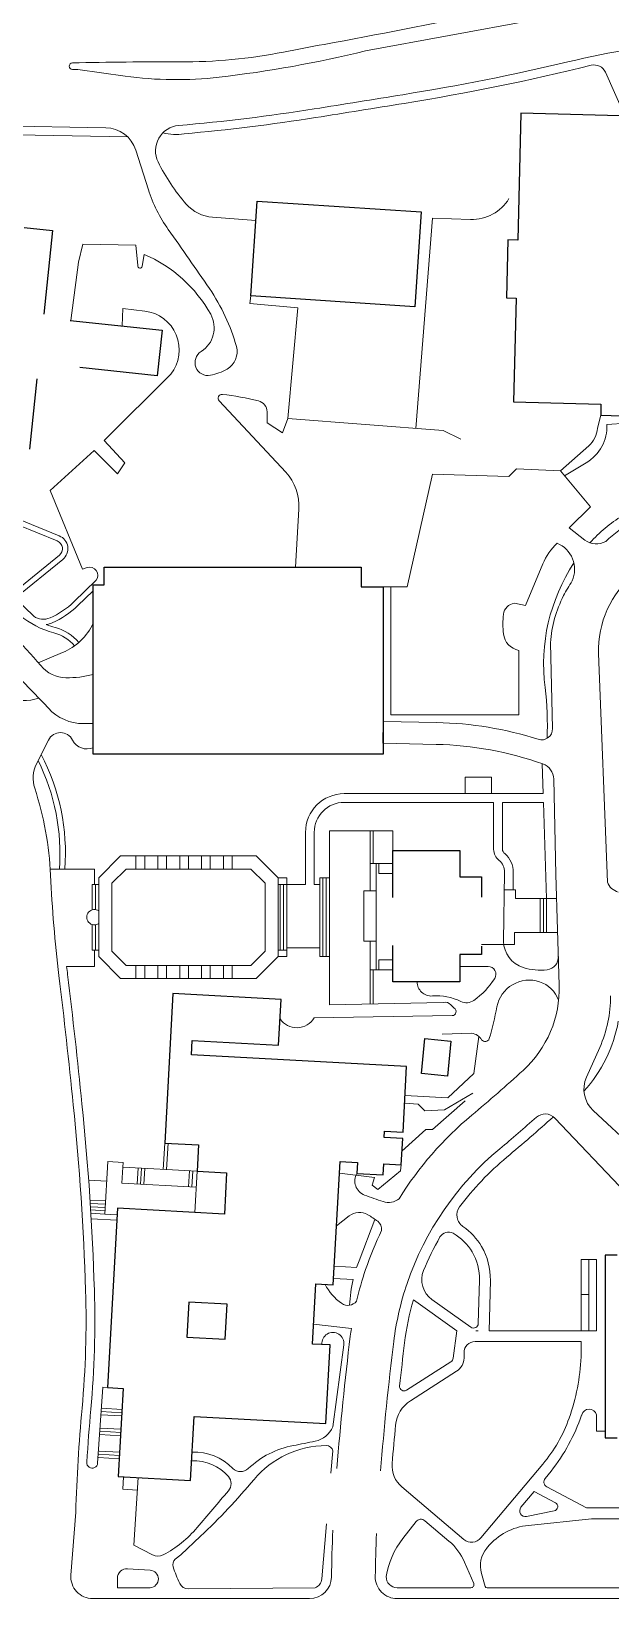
# Model space of a CAD drawing. Header units: feet. Extents: x 2817291 to 2825191, y 230718 to 237492.
# Drawn here: x 2820699 to 2821231, y 234668 to 236108 of the extents above; entities that cross this region are included whole.
import ezdxf

# ---------------------------------------------------------------- set-up
doc = ezdxf.new("R2010")
doc.units = ezdxf.units.FT
doc.layers.add('63', color=7, linetype='Continuous', lineweight=13)

msp = doc.modelspace()

# ---------------------------------------------------------------- linework, layer by layer
at = {"layer": '63'}
for p, q in [((2821005.818, 236089.862), (2821159.586, 236118.002)), ((2820736.474, 236072.776), (2820741.499, 236072.776)), ((2820741.499, 236072.776), (2820784.714, 236066.746)), ((2821244.047, 236030.105), (2821226.101, 236070.315)), ((2820766.986, 236019.344), (2820354.552, 236026.635)), ((2820787.101, 236010.947), (2820659.576, 236013.201)), ((2820806.205, 235962.399), (2820794.617, 235998.771)), ((2820865.116, 235937.099), (2820904.912, 235934.044)), ((2821051.967, 235743.073), (2821067.124, 235936.094)), ((2821067.124, 235936.094), (2821102.3, 235935.089)), ((2820742.043, 235895.702), (2820745.857, 235912.387)), ((2820745.857, 235912.387), (2820794.597, 235911.355)), ((2820794.597, 235911.355), (2820796.564, 235892.683)), ((2820735.094, 235842.236), (2820742.043, 235895.702)), ((2820800.529, 235892.019), (2820802.355, 235902.922)), ((2820900.291, 235864.738), (2820899.286, 235857.703)), ((2820782.163, 235837.281), (2820782.818, 235853.206)), ((2820782.818, 235853.206), (2820802.808, 235850.876)), ((2820899.286, 235857.703), (2820943.507, 235853.683)), ((2820943.507, 235853.683), (2820934.462, 235752.176)), ((2820826.718, 235792.863), (2820765.534, 235731.781)), ((2820932.452, 235702.93), (2820871.146, 235768.256)), ((2820915.367, 235758.206), (2820915.367, 235748.156)), ((2820915.367, 235748.156), (2820929.437, 235739.111)), ((2820929.437, 235739.111), (2820934.462, 235752.176)), ((2820934.462, 235752.176), (2821077.174, 235741.121)), ((2821218.882, 235743.131), (2821221.786, 235755.215)), ((2821227.556, 235746.563), (2821245.387, 235747.726)), ((2820765.534, 235731.781), (2820784.518, 235711.277)), ((2821077.174, 235741.121), (2821093.255, 235733.081)), ((2820756.357, 235722.618), (2820716.094, 235686.055)), ((2820777.735, 235701.204), (2820756.357, 235722.618)), ((2821184.711, 235703.935), (2821210.842, 235727.051)), ((2820784.518, 235711.277), (2820777.735, 235701.204)), ((2821137.475, 235698.91), (2821144.51, 235705.945)), ((2821144.51, 235705.945), (2821184.711, 235703.935)), ((2821184.711, 235703.935), (2821212.562, 235670.965)), ((2821188.61, 235699.32), (2821208.51, 235711.381)), ((2821044.009, 235597.403), (2821067.124, 235700.92)), ((2821067.124, 235700.92), (2821137.475, 235698.91)), ((2820722.403, 235639.614), (2820633.962, 235675.795)), ((2820724.285, 235644.274), (2820634.422, 235681.036)), ((2820716.094, 235686.055), (2820745.775, 235613.827)), ((2820941.497, 235615.494), (2820944.512, 235668.76)), ((2821212.562, 235670.965), (2821192.705, 235651.775)), ((2821192.705, 235651.775), (2821207.294, 235640.435)), ((2820659.707, 235573.853), (2820724.413, 235626.549)), ((2820683.712, 235586.921), (2820727.587, 235622.652)), ((2821168.631, 235618.509), (2821152.551, 235580.318)), ((2820758.323, 235603.573), (2820737.654, 235583.598)), ((2820745.775, 235613.827), (2820750.072, 235615.146)), ((2820755.569, 235593.923), (2820741.146, 235579.985)), ((2821021.898, 235597.403), (2821044.009, 235597.403)), ((2821028.933, 235479.817), (2821028.933, 235597.403)), ((2820700.798, 235570.411), (2820683.712, 235586.921)), ((2821152.551, 235580.318), (2821142.5, 235582.328)), ((2821177.529, 235467.16), (2821175.666, 235546.148)), ((2820705.001, 235527.786), (2820727.428, 235537.102)), ((2821146.52, 235539.113), (2821146.52, 235479.817)), ((2821219.887, 235536.097), (2821227.927, 235326.049)), ((2820755.569, 235517.002), (2820755.569, 235471.776)), ((2821021.488, 235453.69), (2821021.898, 235473.786)), ((2821021.898, 235473.786), (2821071.144, 235472.781)), ((2821146.52, 235479.817), (2821028.933, 235479.817)), ((2820755.569, 235471.776), (2820746.524, 235471.776)), ((2820714.363, 235456.701), (2820703.395, 235434.765)), ((2821070.734, 235452.685), (2821021.488, 235453.69)), ((2821168.996, 235407.455), (2821168.105, 235434.911)), ((2821097.275, 235422.53), (2821121.395, 235422.53)), ((2821097.275, 235407.455), (2821097.275, 235422.53)), ((2821121.395, 235422.53), (2821121.395, 235407.455)), ((2821180.691, 235333.084), (2821178.62, 235420.886)), ((2821168.996, 235407.455), (2820986.142, 235407.455)), ((2821123.405, 235399.415), (2820986.142, 235399.415)), ((2821123.405, 235356.199), (2821123.405, 235399.415)), ((2821131.445, 235356.481), (2821131.445, 235399.415)), ((2821169.257, 235399.415), (2821131.445, 235399.415)), ((2821172.129, 235310.974), (2821169.257, 235399.415)), ((2820950.542, 235371.855), (2820950.542, 235324.039)), ((2820958.582, 235371.855), (2820958.582, 235324.039)), ((2820972.653, 235373.285), (2821030.944, 235373.285)), ((2820972.653, 235213.487), (2820972.653, 235373.285)), ((2821009.838, 235343.134), (2821009.838, 235373.285)), ((2821012.853, 235343.134), (2821012.853, 235373.285)), ((2821030.944, 235373.285), (2821030.944, 235355.194)), ((2820760.594, 235330.069), (2820780.694, 235350.169)), ((2820780.694, 235350.169), (2820905.316, 235350.169)), ((2820794.765, 235338.109), (2820794.765, 235350.169)), ((2820802.805, 235350.169), (2820802.805, 235338.109)), ((2820814.865, 235338.109), (2820814.865, 235350.169)), ((2820822.905, 235350.169), (2820822.905, 235338.109)), ((2820834.965, 235338.109), (2820834.965, 235350.169)), ((2820843.005, 235350.169), (2820843.005, 235338.109)), ((2820855.066, 235338.109), (2820855.066, 235350.169)), ((2820863.106, 235350.169), (2820863.106, 235338.109)), ((2820875.166, 235338.109), (2820875.166, 235350.169)), ((2820883.206, 235350.169), (2820883.206, 235338.109)), ((2820905.316, 235350.169), (2820925.417, 235330.069)), ((2821009.838, 235343.134), (2821030.944, 235343.134)), ((2821009.838, 235318.009), (2821009.838, 235343.134)), ((2821015.366, 235318.009), (2821015.366, 235343.134)), ((2821017.878, 235343.134), (2821017.878, 235334.089)), ((2820716.011, 235338.109), (2820756.574, 235338.109)), ((2820756.574, 235338.109), (2820756.574, 235324.039)), ((2820760.594, 235257.708), (2820760.594, 235330.069)), ((2820772.654, 235325.073), (2820785.69, 235338.109)), ((2820785.69, 235338.109), (2820900.321, 235338.109)), ((2820900.321, 235338.109), (2820913.357, 235325.073)), ((2820925.417, 235330.069), (2820925.417, 235257.708)), ((2820933.457, 235330.069), (2820925.417, 235330.069)), ((2820933.457, 235324.039), (2820933.457, 235330.069)), ((2820963.607, 235330.069), (2820972.653, 235330.069)), ((2820963.607, 235257.708), (2820963.607, 235330.069)), ((2820966.622, 235257.708), (2820966.622, 235330.069)), ((2820969.638, 235257.708), (2820969.638, 235330.069)), ((2821017.878, 235334.089), (2821030.944, 235334.089)), ((2821132.45, 235271.778), (2821133.455, 235335.094)), ((2821141.241, 235319.014), (2821141.494, 235334.967)), ((2821183.706, 235231.577), (2821180.691, 235333.084)), ((2820760.594, 235324.039), (2820754.564, 235324.039)), ((2820754.564, 235324.039), (2820754.564, 235300.63)), ((2820757.579, 235324.039), (2820757.579, 235300.851)), ((2820772.654, 235262.703), (2820772.654, 235325.073)), ((2820913.357, 235325.073), (2820913.357, 235262.703)), ((2820933.457, 235324.039), (2820925.417, 235324.039)), ((2820927.427, 235324.039), (2820927.427, 235263.738)), ((2820930.442, 235324.039), (2820930.442, 235263.738)), ((2820950.542, 235324.039), (2820933.457, 235324.039)), ((2820963.607, 235324.039), (2820958.582, 235324.039)), ((2821004.311, 235318.009), (2821004.311, 235271.778)), ((2821015.366, 235318.009), (2821004.311, 235318.009)), ((2821015.366, 235271.778), (2821015.366, 235318.009)), ((2821143.505, 235319.014), (2821133.2, 235319.014)), ((2821143.505, 235310.974), (2821143.505, 235319.014)), ((2821181.348, 235310.974), (2821143.505, 235310.974)), ((2821166.099, 235310.974), (2821166.099, 235279.818)), ((2821169.114, 235310.974), (2821169.114, 235279.818)), ((2821172.129, 235310.974), (2821172.129, 235279.818)), ((2820754.564, 235287.147), (2820754.564, 235263.738)), ((2820757.579, 235286.925), (2820757.579, 235263.738)), ((2821004.311, 235271.778), (2821015.366, 235271.778)), ((2821009.838, 235245.648), (2821009.838, 235271.778)), ((2821015.366, 235271.778), (2821015.366, 235245.648)), ((2821142.5, 235279.818), (2821182.273, 235279.818)), ((2821142.5, 235268.763), (2821142.5, 235279.818)), ((2820760.594, 235263.738), (2820754.564, 235263.738)), ((2820756.574, 235263.738), (2820756.574, 235248.739)), ((2820780.694, 235237.607), (2820760.594, 235257.708)), ((2820785.69, 235249.668), (2820772.654, 235262.703)), ((2820913.357, 235262.703), (2820900.321, 235249.668)), ((2820925.417, 235257.708), (2820905.316, 235237.607)), ((2820933.457, 235263.738), (2820925.417, 235263.738)), ((2820925.417, 235257.708), (2820933.457, 235257.708)), ((2820963.607, 235265.748), (2820933.457, 235265.748)), ((2820933.457, 235257.708), (2820933.457, 235263.738)), ((2820972.653, 235257.708), (2820963.607, 235257.708)), ((2821112.35, 235268.763), (2821142.5, 235268.763)), ((2820756.574, 235248.739), (2820731.108, 235248.739)), ((2820900.321, 235249.668), (2820785.69, 235249.668)), ((2820794.765, 235237.607), (2820794.765, 235249.668)), ((2820802.805, 235249.668), (2820802.805, 235237.607)), ((2820814.865, 235237.607), (2820814.865, 235249.668)), ((2820822.905, 235249.668), (2820822.905, 235237.607)), ((2820834.965, 235237.607), (2820834.965, 235249.668)), ((2820843.005, 235249.668), (2820843.005, 235237.607)), ((2820855.066, 235237.607), (2820855.066, 235249.668)), ((2820863.106, 235249.668), (2820863.106, 235237.607)), ((2820875.166, 235237.607), (2820875.166, 235249.668)), ((2820883.206, 235249.668), (2820883.206, 235237.607)), ((2821009.838, 235245.648), (2821009.838, 235214.202)), ((2821030.944, 235245.648), (2821009.838, 235245.648)), ((2821012.853, 235245.648), (2821012.853, 235214.26)), ((2821017.878, 235254.693), (2821030.944, 235254.693)), ((2821017.878, 235245.648), (2821017.878, 235254.693)), ((2821118.38, 235248.663), (2821092.25, 235248.663)), ((2820905.316, 235237.607), (2820780.694, 235237.607)), ((2821077.174, 235215.497), (2820972.653, 235213.487)), ((2821087.224, 235210.472), (2821084.209, 235213.487)), ((2820958.582, 235201.427), (2821085.214, 235203.437)), ((2821103.305, 235187.357), (2821076.169, 235186.352)), ((2821109.943, 235184.146), (2821105.315, 235150.171)), ((2821220.892, 235174.291), (2821208.692, 235146.842)), ((2821105.315, 235150.171), (2821081.194, 235128.061)), ((2821081.194, 235128.061), (2821042.046, 235130.209)), ((2821078.179, 235117.005), (2821104.31, 235132.081)), ((2821041.653, 235123.054), (2821054.059, 235122.03)), ((2821054.059, 235122.03), (2821060.089, 235116)), ((2821060.089, 235116), (2821078.179, 235117.005)), ((2821067.124, 235098.915), (2821097.275, 235125.046)), ((2821214.94, 235116.278), (2821253.052, 235080.825)), ((2821039.224, 235078.802), (2821061.094, 235098.915)), ((2821061.094, 235098.915), (2821067.124, 235098.915)), ((2821245.012, 235040.624), (2821179.698, 235109.316)), ((2820821.22, 235086.321), (2820819.899, 235062.237)), ((2820824.231, 235086.156), (2820822.909, 235062.071)), ((2820768.954, 235069.307), (2820766.31, 235021.139)), ((2820783.003, 235068.536), (2820768.954, 235069.307)), ((2820979.108, 235010.45), (2820982.344, 235069.427)), ((2820982.344, 235069.427), (2820998.4, 235068.545)), ((2820782.769, 235064.274), (2820781.956, 235049.469)), ((2820782.769, 235064.274), (2820783.003, 235068.536)), ((2820851.007, 235060.53), (2820782.769, 235064.274)), ((2820796.005, 235048.698), (2820796.818, 235063.503)), ((2820799.016, 235048.533), (2820799.829, 235063.338)), ((2820802.027, 235048.368), (2820802.839, 235063.173)), ((2820843.17, 235046.11), (2820843.983, 235060.915)), ((2820846.181, 235045.945), (2820846.993, 235060.75)), ((2820851.007, 235060.53), (2820848.928, 235022.644)), ((2820981.753, 235058.656), (2821013.858, 235054.694)), ((2820998.4, 235068.545), (2820997.85, 235058.51)), ((2821016.873, 235043.639), (2821037.979, 235060.725)), ((2821037.979, 235060.725), (2821038.541, 235066.342)), ((2820767.962, 235051.244), (2820751.308, 235052.158)), ((2820781.956, 235049.469), (2820850.195, 235045.725)), ((2821013.858, 235054.694), (2821011.848, 235047.659)), ((2821011.848, 235047.659), (2821016.873, 235043.639)), ((2820766.971, 235033.181), (2820752.559, 235033.972)), ((2820766.806, 235030.17), (2820752.754, 235030.941)), ((2820766.641, 235027.16), (2820752.946, 235027.911)), ((2820766.476, 235024.149), (2820753.133, 235024.881)), ((2820766.31, 235021.139), (2820753.317, 235021.852)), ((2820753.616, 235016.803), (2820777.073, 235015.515)), ((2820766.31, 235021.139), (2820777.349, 235020.533)), ((2820990.743, 235019.519), (2820979.108, 235010.45)), ((2821014.39, 235016.264), (2820999.788, 234978.313)), ((2820997.547, 234972.029), (2820977.061, 234973.153)), ((2821203.806, 234913.992), (2821203.806, 234979.318)), ((2821217.877, 234979.318), (2821203.806, 234979.318)), ((2821210.842, 234979.318), (2821210.842, 234913.992)), ((2821217.877, 234913.992), (2821217.877, 234979.318)), ((2820958.036, 234919.942), (2820960.065, 234956.911)), ((2820960.065, 234956.911), (2820968.591, 234956.443)), ((2820994.445, 234961.065), (2820976.452, 234962.052)), ((2821109.322, 234920.671), (2821110.343, 234960.48)), ((2821120.39, 234960.223), (2821119.205, 234913.992)), ((2821049.699, 234942.337), (2821089.64, 234913.992)), ((2821066.775, 234942.543), (2821102.444, 234917.229)), ((2821203.806, 234947.158), (2821210.842, 234947.158)), ((2820992.7, 234916.01), (2820958.036, 234919.942)), ((2821086.219, 234888.867), (2821089.64, 234913.992)), ((2821109.151, 234913.992), (2821107.005, 234913.992)), ((2821203.806, 234913.992), (2821119.205, 234913.992)), ((2821203.806, 234913.992), (2821217.877, 234913.992)), ((2820975.668, 234825.551), (2820985.718, 234900.927)), ((2821203.806, 234903.942), (2821106.32, 234903.942)), ((2821203.806, 234889.872), (2821203.806, 234903.942)), ((2821043.29, 234859.218), (2821084.114, 234885.463)), ((2821096.27, 234893.892), (2821096.27, 234888.867)), ((2821089.234, 234876.806), (2821047.013, 234849.664)), ((2820759.589, 234792.385), (2820764.29, 234862.024)), ((2820764.29, 234862.024), (2820768.634, 234861.731)), ((2820762.819, 234839.668), (2820781.774, 234838.627)), ((2820762.984, 234842.678), (2820781.939, 234841.638)), ((2820761.987, 234824.521), (2820780.942, 234823.481)), ((2820762.653, 234836.657), (2820781.608, 234835.617)), ((2821217.877, 234821.53), (2821217.877, 234836.734)), ((2820761.657, 234818.5), (2820780.612, 234817.46)), ((2820761.822, 234821.511), (2820780.777, 234820.47)), ((2821225.917, 234821.53), (2821217.877, 234821.53)), ((2820760.499, 234797.403), (2820779.454, 234796.363)), ((2820760.664, 234800.414), (2820779.619, 234799.373)), ((2820760.83, 234803.424), (2820779.785, 234802.384)), ((2820975.668, 234803.44), (2820973.928, 234783.082)), ((2821111.798, 234723.579), (2821168.631, 234791.38)), ((2821176.333, 234784.924), (2821170.75, 234778.264)), ((2820782.704, 234768.265), (2820783.331, 234779.69)), ((2820782.704, 234768.265), (2820796.053, 234767.391)), ((2820796.809, 234778.95), (2820792.755, 234717.009)), ((2821039.091, 234770.438), (2821096.063, 234722.231)), ((2821172.24, 234770.619), (2821208.831, 234751.179)), ((2821160.733, 234766.313), (2821148.566, 234751.798)), ((2821180.242, 234755.908), (2821160.733, 234766.313)), ((2820739.419, 234747.151), (2820734.977, 234689.405)), ((2821052.158, 234738.527), (2821039.989, 234723.039)), ((2821082.313, 234720.7), (2821060.271, 234739.352)), ((2821153.579, 234743.345), (2821179.144, 234748.458)), ((2821213.458, 234741.123), (2821155.371, 234735.114)), ((2821208.831, 234751.179), (2821301.293, 234751.179)), ((2821290.303, 234741.129), (2821213.585, 234741.129)), ((2820835.97, 234707.964), (2820854.061, 234725.049)), ((2820969.951, 234736.552), (2820965.617, 234685.853)), ((2820792.755, 234717.009), (2820809.84, 234707.964)), ((2821117.904, 234715.219), (2821117.057, 234714.208)), ((2820807.83, 234693.893), (2820787.049, 234695.279)), ((2820830.945, 234703.944), (2820835.97, 234707.964)), ((2821105.104, 234681.655), (2821096.72, 234701.218)), ((2820777.679, 234686.513), (2820777.679, 234677.813)), ((2821112.24, 234690.819), (2821115.786, 234679)), ((2820755.019, 234667.763), (2820954.342, 234667.763)), ((2820777.679, 234677.813), (2820807.83, 234677.813)), ((2820959.587, 234677.813), (2820843.005, 234676.808)), ((2821034.751, 234677.813), (2821102.571, 234677.813)), ((2821034.751, 234667.763), (2821360.589, 234667.763)), ((2821117.381, 234677.813), (2821351.807, 234677.813))]:
    msp.add_line(p, q, dxfattribs=at)
at = {"layer": '63', "lineweight": 25}
for p, q in [((2821148.53, 236032.576), (2821145.515, 235915.994)), ((2821308.275, 236028.444), (2821148.53, 236032.576)), ((2820900.291, 235864.738), (2820906.108, 235951.981)), ((2820906.108, 235951.981), (2821056.86, 235941.931)), ((2821056.86, 235941.931), (2821051.044, 235854.688)), ((2820692.21, 235927.595), (2820718.196, 235924.86)), ((2820718.196, 235924.86), (2820710.103, 235847.972)), ((2821136.473, 235916.228), (2821135.097, 235863.019)), ((2821145.515, 235915.994), (2821136.473, 235916.228)), ((2821051.044, 235854.688), (2820900.291, 235864.738)), ((2821135.097, 235863.019), (2821144.139, 235862.785)), ((2821144.139, 235862.785), (2821141.671, 235767.34)), ((2820734.409, 235842.308), (2820818.725, 235833.432)), ((2820818.725, 235833.432), (2820814.306, 235791.454)), ((2820814.306, 235791.454), (2820743.099, 235798.949)), ((2820703.846, 235788.536), (2820697.049, 235723.961)), ((2821141.671, 235767.34), (2821222.045, 235765.261)), ((2821222.045, 235765.261), (2821221.786, 235755.215)), ((2821221.786, 235755.215), (2821240.874, 235754.721)), ((2820765.619, 235615.494), (2821001.798, 235615.494)), ((2820765.619, 235599.413), (2820765.619, 235615.494)), ((2821001.798, 235615.494), (2821001.798, 235597.403)), ((2820755.569, 235599.413), (2820765.619, 235599.413)), ((2820755.569, 235443.636), (2820755.569, 235599.413)), ((2821001.798, 235597.403), (2821021.898, 235597.403)), ((2821021.898, 235597.403), (2821021.898, 235443.636)), ((2821021.898, 235443.636), (2820755.569, 235443.636)), ((2821030.944, 235355.194), (2821092.25, 235355.194)), ((2821030.944, 235311.886), (2821030.944, 235355.194)), ((2821092.25, 235355.194), (2821092.25, 235331.074)), ((2821092.25, 235331.074), (2821112.35, 235331.074)), ((2821112.35, 235331.074), (2821112.35, 235312.353)), ((2821030.944, 235234.592), (2821030.944, 235267.851)), ((2821092.25, 235259.718), (2821092.25, 235234.592)), ((2821112.35, 235259.718), (2821092.25, 235259.718)), ((2821112.35, 235267.384), (2821112.35, 235259.718)), ((2821092.25, 235234.592), (2821030.944, 235234.592)), ((2821057.074, 235150.171), (2821060.089, 235182.332)), ((2821060.089, 235182.332), (2821084.104, 235180.08)), ((2821084.104, 235180.08), (2821081.089, 235147.92)), ((2821081.089, 235147.92), (2821057.074, 235150.171)), ((2821225.917, 234983.338), (2821225.917, 234815.5)), ((2821236.972, 234983.338), (2821225.917, 234983.338)), ((2821225.917, 234815.5), (2821236.972, 234815.5))]:
    msp.add_line(p, q, dxfattribs=at)
at = {"layer": '63'}
msp.add_lwpolyline([(2820925.417, 235324.039), (2820933.457, 235324.039), (2820933.457, 235263.738)], dxfattribs=at)
at = {"layer": '63', "lineweight": 25}
for points in [[(2820845.015, 234776.305), (2820848.248, 234835.219), (2820969.127, 234828.585), (2820973.093, 234900.837), (2820957.036, 234901.719), (2820960.065, 234956.911), (2820976.121, 234956.03), (2820982.344, 235069.427), (2820998.4, 235068.545), (2820997.85, 235058.51), (2821021.934, 235057.189), (2821022.485, 235067.224), (2821038.541, 235066.342), (2821039.862, 235090.427), (2821022.803, 235091.363), (2821023.133, 235097.384), (2821040.193, 235096.448), (2821043.497, 235156.658), (2820845.806, 235167.507), (2820846.522, 235180.553), (2820925.799, 235176.202), (2820928.112, 235218.349), (2820828.765, 235223.801), (2820821.22, 235086.321), (2820852.329, 235084.614), (2820851.007, 235060.53), (2820878.102, 235059.043), (2820876.023, 235021.157), (2820777.679, 235026.554), (2820768.634, 234861.731), (2820782.998, 234860.943), (2820778.554, 234779.952)], [(2820841.633, 234908.052), (2820876.756, 234906.124), (2820878.518, 234938.236), (2820843.395, 234940.164)]]:
    msp.add_lwpolyline(points, close=True, dxfattribs=at)
at = {"layer": '63'}
for centre, radius, start, end in [((2820067.792, 241046.138), 5031.366, 280.30251, 282.01739), ((2821439.847, 233498.078), 2640.384, 100.3025, 101.12374), ((2821409.099, 235160.885), 944.282, 88.73563, 103.30755), ((2820736.551, 236075.791), 3.016, 91.46927, 268.53074), ((2820818.263, 232890.026), 3189.829, 89.69999, 91.46927), ((2820837.488, 236561.609), 481.804, 269.7, 281.12375), ((2820743.709, 237165.282), 1106.901, 276.61108, 283.69746), ((2820698.901, 238163.465), 2141.146, 279.16634, 283.30755), ((2820831.865, 236404.66), 341.188, 262.05653, 276.61108), ((2820698.901, 238163.465), 2149.186, 279.16634, 283.84149), ((2821215.772, 236065.705), 11.312, 24.05152, 103.84149), ((2813278.042, 284152.412), 48724.968, 279.06939, 279.16634), ((2820688.572, 237728.112), 1712.931, 274.87045, 279.06939), ((2813278.042, 284152.412), 48733.008, 279.06939, 279.16634), ((2820835.982, 235998.17), 23.28, 94.87045, 206.29886), ((2820688.572, 237728.112), 1720.971, 275.01334, 279.06939), ((2820766.464, 235989.801), 29.547, 17.67141, 88.9873), ((2820831.104, 236060.518), 47.449, 255.74454, 279.53538), ((2820975.403, 236067.073), 178.799, 206.29886, 221.25979), ((2820933.247, 236002.874), 133.334, 197.67141, 215.36393), ((2820867.85, 235972.718), 35.724, 221.25979, 265.61011), ((2821103.438, 235974.938), 39.865, 268.36343, 328.62786), ((2817671.268, 233687.795), 3866.679, 34.38454, 35.36393), ((2820798.546, 235892.351), 2.01, 170.4903, 350.4903), ((2820752.839, 235786.58), 126.441, 28.98569, 66.94512), ((2820714.181, 235770.115), 179.488, 15.6131, 34.38454), ((2820798.654, 235815.231), 35.887, 321.44411, 83.3527), ((2820840.967, 235835.401), 25.694, 302.19672, 28.98569), ((2820869.281, 235813.459), 18.445, 299.75896, 15.6131), ((2820861.014, 235803.563), 11.93, 122.19671, 280.71139), ((2820854.129, 235839.96), 48.972, 280.71139, 299.75896), ((2820873.766, 235770.715), 3.593, 83.6882, 223.1817), ((2820847.551, 235533.712), 242.041, 75.70211, 83.6882), ((2820904.688, 235757.905), 10.683, 1.61751, 75.70211), ((2821187.992, 235745.235), 39.587, 301.21873, 1.92194), ((2821194.9, 235745.072), 24.06, 311.49647, 355.37343), ((2820897.598, 235671.415), 46.989, 356.7603, 42.11977), ((2821310.564, 235550.456), 131.769, 121.48704, 138.44455), ((2821343.405, 235508.55), 175.405, 111.47779, 131.84527), ((2820719.574, 235632.492), 7.664, 309.15915, 68.33318), ((2820719.574, 235632.492), 12.689, 309.15915, 68.20344), ((2821221.897, 235596.081), 57.795, 134.07297, 157.16635), ((2821171.892, 235613.578), 25.949, 335.76672, 67.80163), ((2821217.737, 235653.87), 17.016, 232.14247, 300.56255), ((2821338.619, 235526.275), 169.327, 146.64397, 187.23788), ((2820752.269, 235607.984), 7.491, 323.92525, 107.05535), ((2821343.405, 235508.55), 175.405, 147.44887, 152.56617), ((2821309.37, 235539.523), 89.549, 128.83361, 182.19207), ((2821284.758, 235538.994), 109.327, 152.56617, 176.24822), ((2820352.627, 235226.622), 463.538, 40.07486, 49.92514), ((2820685.429, 235637.639), 75.152, 293.86322, 314.02106), ((2820685.429, 235637.639), 80.177, 293.86322, 314.02106), ((2821143.788, 235570.99), 11.411, 96.48009, 173.51991), ((2820739.38, 235632.149), 79.511, 229.96338, 255.43748), ((2820709.637, 235582.916), 15.313, 234.74553, 293.86322), ((2820709.637, 235582.916), 20.338, 277.5686, 293.86322), ((2820739.38, 235632.149), 74.486, 248.69413, 255.43748), ((2820710.132, 235519.563), 41.837, 39.8216, 75.43748), ((2820706.88, 235586.571), 53.567, 292.55742, 335.35934), ((2821212.084, 235563.233), 80.146, 173.51991, 186.4801), ((2819760.898, 234604.743), 1298.245, 42.74124, 47.25876), ((2820710.132, 235519.563), 36.812, 39.98083, 75.43748), ((2821149.655, 235556.142), 17.316, 186.48009, 259.57004), ((2820731.091, 235545.035), 31.054, 220.07486, 268.80521), ((2820732.33, 235604.46), 90.492, 268.80521, 284.88034), ((2820690.896, 235543.923), 50.985, 218.08984, 286.87556), ((2820905.023, 235471.208), 267.752, 357.21339, 7.23787), ((2820746.524, 235515.566), 43.79, 222.74125, 270), ((2821064.402, 235142.402), 330.448, 72.37824, 88.83086), ((2820725.418, 235451.173), 12.36, 26.56505, 153.43495), ((2821167.481, 235466.923), 10.05, 252.37825, 1.35106), ((2820749.766, 235463.347), 14.861, 206.56505, 292.98523), ((2821064.402, 235142.402), 310.348, 70.37988, 88.83086), ((2820729.814, 235421.556), 29.537, 153.43495, 198.07081), ((2820533.99, 235352.624), 190.976, 355.64101, 26.48972), ((2820533.99, 235352.624), 196.001, 355.75297, 27.58663), ((2821163.549, 235420.531), 15.075, 1.35106, 70.37988), ((2820414.518, 235318.679), 302.119, 2.64483, 18.07081), ((2820986.142, 235371.855), 35.6, 90, 180), ((2820986.142, 235371.855), 27.56, 90, 180), ((2821137.624, 235357.027), 14.243, 183.33281, 229.79729), ((2821119.277, 235335.319), 14.18, 359.09062, 49.79729), ((2821137.624, 235357.027), 6.203, 185.05124, 229.79729), ((2821119.277, 235335.319), 22.22, 359.09062, 49.79729), ((2821969.025, 235390.487), 1254.046, 182.64483, 186.88246), ((2821241.689, 235331.235), 14.707, 200.64645, 255.37913), ((2820756.574, 235293.888), 7.035, 55.15009, 304.84991), ((2821158.625, 235272.565), 26.187, 181.72216, 252.01764), ((2821171.085, 235257.393), 11.849, 277.59351, 1.70136), ((2821969.025, 235390.487), 1246.006, 186.53224, 186.88246), ((2821118.358, 235241.478), 7.184, 327.39707, 89.82385), ((2821166.024, 235295.36), 50.152, 252.01764, 277.59351), ((2814463.695, 234484.575), 6305.758, 5.79793, 6.88246), ((2814463.695, 234484.575), 6313.798, 5.79793, 6.88246), ((2821066.155, 235234.592), 13.101, 180, 274.2422), ((2821062.811, 235277.006), 73.121, 305.54053, 327.39707), ((2821156.184, 235205.796), 30.302, 71.86546, 169.19395), ((2821081.644, 235228.546), 102.107, 312.43445, 1.70136), ((2821156.939, 235208.101), 27.875, 19.84871, 71.86546), ((2821070.895, 235170.686), 50.981, 63.98675, 94.24219), ((2821078.883, 235208.16), 7.533, 45, 103.10921), ((2821098.441, 235227.129), 11.825, 243.98676, 305.54053), ((2821114.334, 235221.65), 116.608, 336.03751, 359.93954), ((2820942.558, 235211.049), 18.692, 214.3847, 329.01635), ((2821085.154, 235207.259), 3.822, 270.90938, 57.19983), ((2820821.096, 235269.754), 310.836, 343.66519, 349.19395), ((2821100.964, 235174.046), 13.515, 32.59502, 80.02484), ((2821111.638, 235220.424), 128.242, 317.6688, 350.11633), ((2821115.639, 235183.429), 3.904, 212.59502, 343.66519), ((2820242.805, 236146.084), 1345.299, 309.76457, 312.43445), ((2821233.227, 235135.937), 26.849, 156.03751, 227.07003), ((2818307.056, 234874.828), 2442.636, 1.7844, 5.79793), ((2818307.056, 234874.828), 2450.676, 1.7844, 5.79793), ((2821170.829, 235100.883), 12.239, 43.55588, 131.60157), ((2821306.468, 234867.829), 317.624, 129.76457, 148.19187), ((2820242.805, 236146.084), 1385.5, 309.76457, 311.60157), ((2820242.805, 236146.084), 1395.55, 309.76457, 312.09556), ((2821306.468, 234867.829), 277.424, 129.76457, 161.1839), ((2821306.468, 234867.829), 267.374, 129.76457, 143.28081), ((2821009.623, 235051.464), 13.721, 149.0994, 249.47883), ((2821173.122, 235488.27), 480.123, 249.47883, 251.64111), ((2821026.789, 235047.321), 15.528, 251.64111, 308.9252), ((2821102.252, 235020.154), 12.604, 143.28081, 235.82188), ((2821000.015, 235007.623), 15.083, 58.79947, 127.93346), ((2820943.004, 234913.489), 125.135, 53.8204, 58.79947), ((2821011.509, 235007.159), 9.087, 353.55695, 53.8204), ((2821306.468, 234867.829), 317.624, 154.186, 161.1839), ((2821306.468, 234867.829), 267.374, 150.35235, 157.72549), ((2821081.857, 234995.673), 8.927, 60.51182, 150.35236), ((2821063.073, 234962.457), 47.087, 30.40939, 60.51182), ((2821063.073, 234962.457), 57.137, 30.40939, 55.82187), ((2821061.825, 234961.724), 48.534, 358.5312, 30.40939), ((2821061.825, 234961.724), 58.584, 358.5312, 30.40939), ((2821295.908, 234871.427), 306.468, 161.1839, 166.88379), ((2821125.869, 234929.803), 135.092, 158.95556, 161.78578), ((2821079.678, 234960.725), 22.295, 157.72549, 234.63754), ((2821011.377, 234978.518), 48.145, 207.28959, 234.92067), ((2821125.869, 234929.803), 135.092, 166.61983, 176.79119), ((2821295.908, 234871.427), 266.267, 161.1839, 172.9641), ((2819858.541, 234923.163), 890.398, 354.81289, 1.7844), ((2819858.541, 234923.163), 898.438, 354.81289, 1.7844), ((2820989.569, 234947.463), 10.198, 234.92067, 320.47674), ((2821295.908, 234871.427), 256.217, 163.93326, 172.9641), ((2820975.695, 234902.263), 10.111, 352.40536, 185.77018), ((2821295.908, 234871.427), 306.468, 171.63539, 172.9641), ((2821104.966, 234920.783), 4.358, 234.63754, 358.5312), ((2823779.901, 234564.851), 2809.309, 172.9641, 175.45829), ((2823779.901, 234564.851), 2769.108, 172.9641, 175.43804), ((2823779.901, 234564.851), 2759.058, 172.9641, 173.79429), ((2821106.32, 234893.892), 10.05, 90, 180), ((2821082.415, 234888.867), 3.805, 296.53477, 0), ((2821082.415, 234888.867), 13.855, 299.48713, 0), ((2821007.845, 234899.138), 196.18, 340.48117, 357.29276), ((2821041.078, 234862.659), 4.091, 173.79429, 302.73523), ((2822381.873, 234694.094), 1643.311, 174.81289, 178.14981), ((2822896.591, 234655.167), 2151.414, 175.01974, 176.32333), ((2821063.263, 234824.386), 30.051, 122.73523, 174.54279), ((2821211.142, 234834.817), 7.002, 15.88903, 164.11097), ((2820954.863, 234834.727), 22.738, 281.99046, 336.19726), ((2823779.901, 234564.851), 2759.058, 174.54279, 175.28008), ((2821063.698, 234879.339), 136.922, 320.02908, 340.48117), ((2821030.776, 234897.304), 183.891, 322.3293, 340.60858), ((2821009.857, 234905.153), 206.23, 340.48117, 340.62427), ((2820780.314, 235656.59), 862.932, 280.62941, 281.99046), ((2820848.291, 234752.789), 49.655, 44.35451, 92.12749), ((2820954.728, 234727.253), 82.63, 100.62941, 133.45737), ((2820970.062, 234721.373), 87.093, 90.27932, 140.03929), ((2820969.667, 234802.37), 6.095, 10.10954, 90.27932), ((2820754.595, 234792.722), 5.006, 175.34703, 356.13594), ((2820848.291, 234752.789), 41.614, 40.83873, 93.14919), ((2820890.982, 234794.528), 10.05, 224.35452, 313.45737), ((2821055.469, 234789.794), 25.355, 175.28008, 229.76364), ((2824561.15, 231605.76), 4852.326, 139.34781, 139.87172), ((2820430.661, 235173.355), 616.64, 313.36343, 320.03929), ((2820872.171, 234773.43), 10.05, 319.34782, 40.83873), ((2821174.591, 234775.044), 5.011, 140.02908, 242.02053), ((2821178.36, 234752.379), 3.999, 281.30993, 61.92751), ((2821056.612, 234735.027), 5.665, 49.76364, 141.84277), ((2821152.558, 234748.452), 5.209, 140.02908, 281.30993), ((2821213.585, 234739.899), 1.23, 90, 95.90614), ((2820770.761, 234800.762), 105.001, 297.89727, 319.87172), ((2822305.137, 234669.789), 1330.816, 177.38333, 179.23339), ((2822305.137, 234669.789), 1290.615, 177.43627, 179.18487), ((2821103.26, 234730.737), 11.141, 229.76364, 320.02908), ((2821161.182, 234678.942), 56.471, 95.90614, 140.02908), ((2821099.675, 234676.142), 75.906, 141.84277, 171.00801), ((2821048.252, 234680.446), 52.732, 23.19859, 49.76364), ((2821136.336, 234698.048), 25.157, 140.02908, 196.69924), ((2820786.465, 234686.513), 8.786, 86.18592, 180), ((2820814.865, 234717.455), 10.74, 242.10273, 297.89727), ((2820835.145, 234698.939), 6.533, 130.00171, 198.10751), ((2820948.703, 234736.072), 126.009, 198.1075, 205.49532), ((2820755.018, 234687.863), 20.1, 175.6013, 270), ((2820807.294, 234685.853), 8.058, 273.81408, 86.18592), ((2820842.929, 234685.631), 8.823, 205.49532, 270.49392), ((2820954.342, 234687.863), 20.1, 270, 359.23339), ((2820956.165, 234686.661), 9.487, 291.14541, 355.1148), ((2821034.751, 234687.863), 20.1, 179.18487, 270), ((2821034.751, 234687.863), 10.05, 179.18487, 270), ((2821102.571, 234680.569), 2.756, 270, 23.19859), ((2821117.381, 234679.478), 1.665, 196.69924, 270)]:
    msp.add_arc(centre, radius, start, end, dxfattribs=at)

doc.saveas('drawing.dxf')
